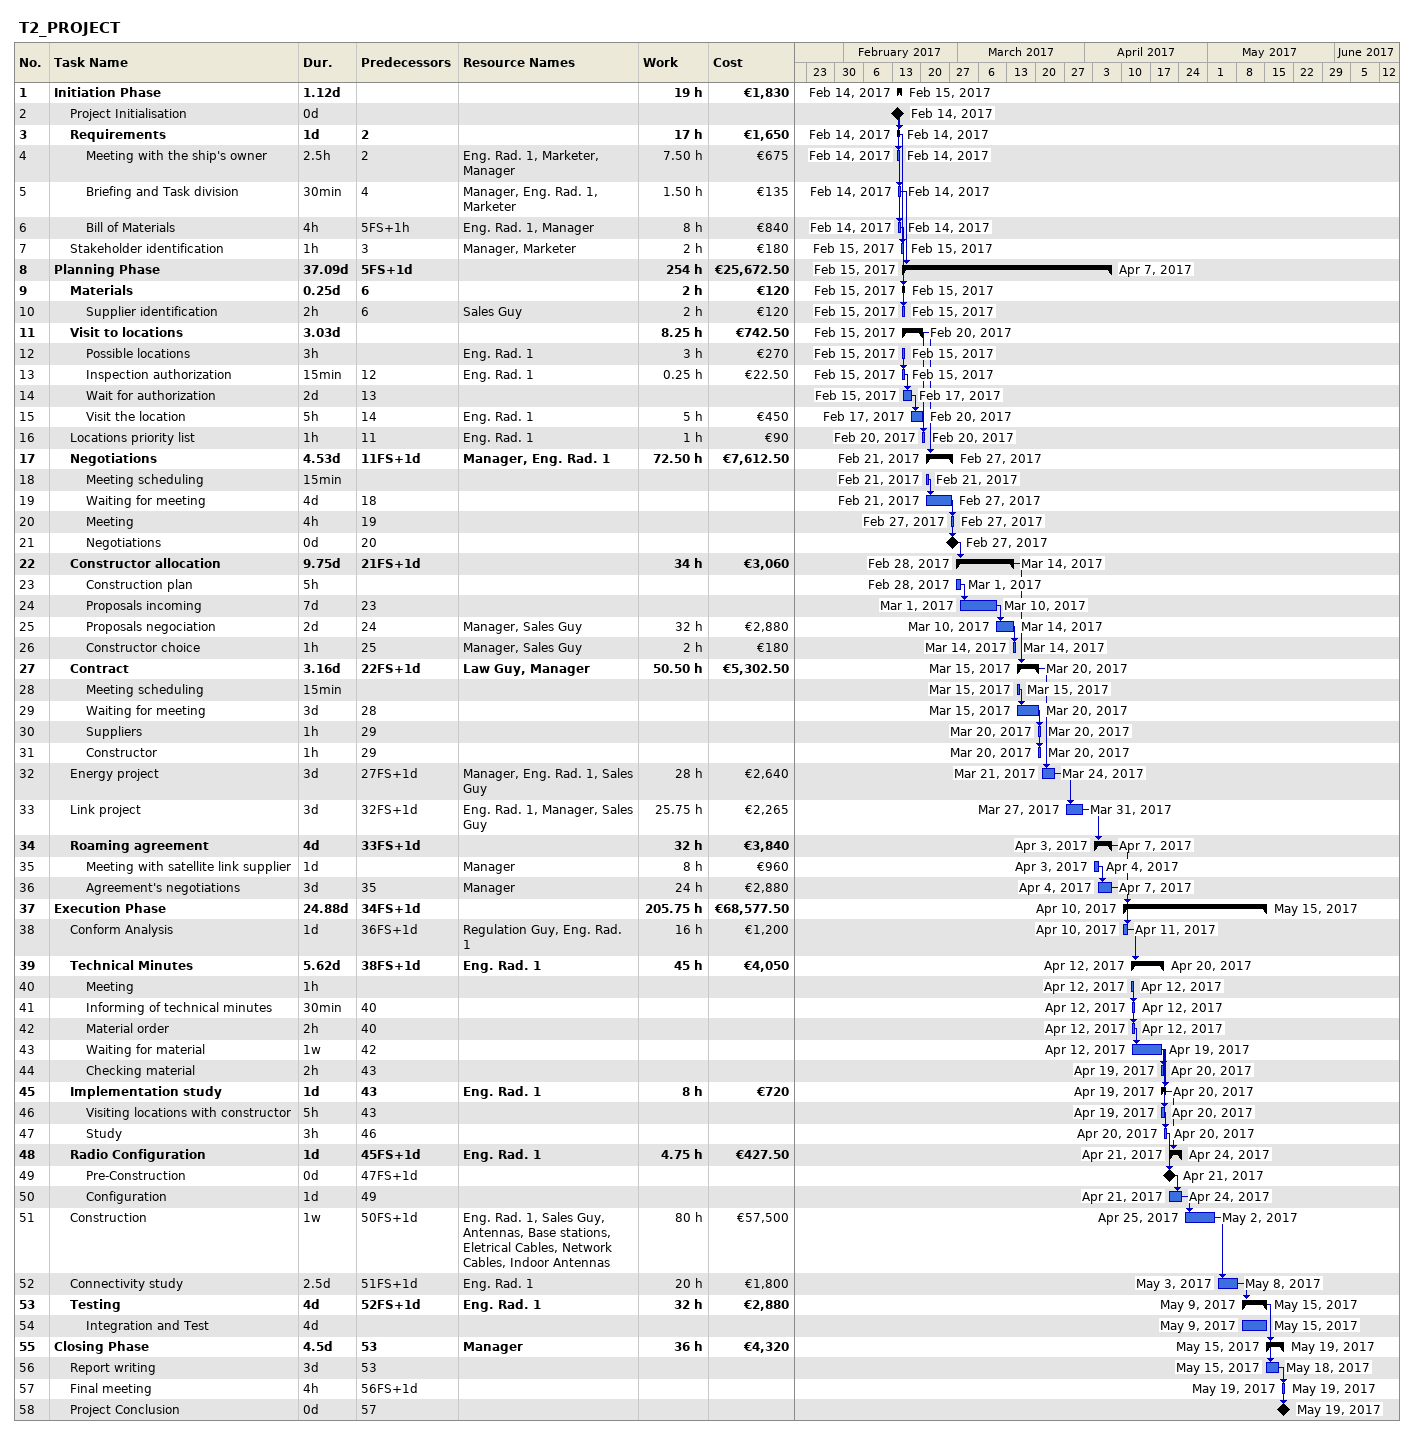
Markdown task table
T2_PROJECT

| ID | Level | Task | Duration | Start | Finish | Predecessors | Resources | Work (h) | Cost (€) |
|---|---|---|---|---|---|---|---|---|---|
| 1 | 1 | **Initiation Phase** | 1.12d | 2017-02-14 | 2017-02-15 |  |  | 19 | 1830 |
| 2 | 2 | Project Initialisation | 0d | 2017-02-14 | 2017-02-14 |  |  |  |  |
| 3 | 2 | **Requirements** | 1d | 2017-02-14 | 2017-02-14 | 2 |  | 17 | 1650 |
| 4 | 3 | Meeting with the ship's owner | 2.5h | 2017-02-14 | 2017-02-14 | 2 | Eng. Rad. 1, Marketer, Manager | 7.50 | 675 |
| 5 | 3 | Briefing and Task division | 30min | 2017-02-14 | 2017-02-14 | 4 | Manager, Eng. Rad. 1, Marketer | 1.50 | 135 |
| 6 | 3 | Bill of Materials | 4h | 2017-02-14 | 2017-02-14 | 5FS+1h | Eng. Rad. 1, Manager | 8 | 840 |
| 7 | 2 | Stakeholder identification | 1h | 2017-02-15 | 2017-02-15 | 3 | Manager, Marketer | 2 | 180 |
| 8 | 1 | **Planning Phase** | 37.09d | 2017-02-15 | 2017-04-07 | 5FS+1d |  | 254 | 25672.50 |
| 9 | 2 | **Materials** | 0.25d | 2017-02-15 | 2017-02-15 | 6 |  | 2 | 120 |
| 10 | 3 | Supplier identification | 2h | 2017-02-15 | 2017-02-15 | 6 | Sales Guy | 2 | 120 |
| 11 | 2 | **Visit to locations** | 3.03d | 2017-02-15 | 2017-02-20 |  |  | 8.25 | 742.50 |
| 12 | 3 | Possible locations | 3h | 2017-02-15 | 2017-02-15 |  | Eng. Rad. 1 | 3 | 270 |
| 13 | 3 | Inspection authorization | 15min | 2017-02-15 | 2017-02-15 | 12 | Eng. Rad. 1 | 0.25 | 22.50 |
| 14 | 3 | Wait for authorization | 2d | 2017-02-15 | 2017-02-17 | 13 |  |  |  |
| 15 | 3 | Visit the location | 5h | 2017-02-17 | 2017-02-20 | 14 | Eng. Rad. 1 | 5 | 450 |
| 16 | 2 | Locations priority list | 1h | 2017-02-20 | 2017-02-20 | 11 | Eng. Rad. 1 | 1 | 90 |
| 17 | 2 | **Negotiations** | 4.53d | 2017-02-21 | 2017-02-27 | 11FS+1d | Manager, Eng. Rad. 1 | 72.50 | 7612.50 |
| 18 | 3 | Meeting scheduling | 15min | 2017-02-21 | 2017-02-21 |  |  |  |  |
| 19 | 3 | Waiting for meeting | 4d | 2017-02-21 | 2017-02-27 | 18 |  |  |  |
| 20 | 3 | Meeting | 4h | 2017-02-27 | 2017-02-27 | 19 |  |  |  |
| 21 | 3 | Negotiations | 0d | 2017-02-27 | 2017-02-27 | 20 |  |  |  |
| 22 | 2 | **Constructor allocation** | 9.75d | 2017-02-28 | 2017-03-14 | 21FS+1d |  | 34 | 3060 |
| 23 | 3 | Construction plan | 5h | 2017-02-28 | 2017-03-01 |  |  |  |  |
| 24 | 3 | Proposals incoming | 7d | 2017-03-01 | 2017-03-10 | 23 |  |  |  |
| 25 | 3 | Proposals negociation | 2d | 2017-03-10 | 2017-03-14 | 24 | Manager, Sales Guy | 32 | 2880 |
| 26 | 3 | Constructor choice | 1h | 2017-03-14 | 2017-03-14 | 25 | Manager, Sales Guy | 2 | 180 |
| 27 | 2 | **Contract** | 3.16d | 2017-03-15 | 2017-03-20 | 22FS+1d | Law Guy, Manager | 50.50 | 5302.50 |
| 28 | 3 | Meeting scheduling | 15min | 2017-03-15 | 2017-03-15 |  |  |  |  |
| 29 | 3 | Waiting for meeting | 3d | 2017-03-15 | 2017-03-20 | 28 |  |  |  |
| 30 | 3 | Suppliers | 1h | 2017-03-20 | 2017-03-20 | 29 |  |  |  |
| 31 | 3 | Constructor | 1h | 2017-03-20 | 2017-03-20 | 29 |  |  |  |
| 32 | 2 | Energy project | 3d | 2017-03-21 | 2017-03-24 | 27FS+1d | Manager, Eng. Rad. 1, Sales Guy | 28 | 2640 |
| 33 | 2 | Link project | 3d | 2017-03-27 | 2017-03-31 | 32FS+1d | Eng. Rad. 1, Manager, Sales Guy | 25.75 | 2265 |
| 34 | 2 | **Roaming agreement** | 4d | 2017-04-03 | 2017-04-07 | 33FS+1d |  | 32 | 3840 |
| 35 | 3 | Meeting with satellite link supplier | 1d | 2017-04-03 | 2017-04-04 |  | Manager | 8 | 960 |
| 36 | 3 | Agreement's negotiations | 3d | 2017-04-04 | 2017-04-07 | 35 | Manager | 24 | 2880 |
| 37 | 1 | **Execution Phase** | 24.88d | 2017-04-10 | 2017-05-15 | 34FS+1d |  | 205.75 | 68577.50 |
| 38 | 2 | Conform Analysis | 1d | 2017-04-10 | 2017-04-11 | 36FS+1d | Regulation Guy, Eng. Rad. 1 | 16 | 1200 |
| 39 | 2 | **Technical Minutes** | 5.62d | 2017-04-12 | 2017-04-20 | 38FS+1d | Eng. Rad. 1 | 45 | 4050 |
| 40 | 3 | Meeting | 1h | 2017-04-12 | 2017-04-12 |  |  |  |  |
| 41 | 3 | Informing of technical minutes | 30min | 2017-04-12 | 2017-04-12 | 40 |  |  |  |
| 42 | 3 | Material order | 2h | 2017-04-12 | 2017-04-12 | 40 |  |  |  |
| 43 | 3 | Waiting for material | 1w | 2017-04-12 | 2017-04-19 | 42 |  |  |  |
| 44 | 3 | Checking material | 2h | 2017-04-19 | 2017-04-20 | 43 |  |  |  |
| 45 | 2 | **Implementation study** | 1d | 2017-04-19 | 2017-04-20 | 43 | Eng. Rad. 1 | 8 | 720 |
| 46 | 3 | Visiting locations with constructor | 5h | 2017-04-19 | 2017-04-20 | 43 |  |  |  |
| 47 | 3 | Study | 3h | 2017-04-20 | 2017-04-20 | 46 |  |  |  |
| 48 | 2 | **Radio Configuration** | 1d | 2017-04-21 | 2017-04-24 | 45FS+1d | Eng. Rad. 1 | 4.75 | 427.50 |
| 49 | 3 | Pre-Construction | 0d | 2017-04-21 | 2017-04-21 | 47FS+1d |  |  |  |
| 50 | 3 | Configuration | 1d | 2017-04-21 | 2017-04-24 | 49 |  |  |  |
| 51 | 2 | Construction | 1w | 2017-04-25 | 2017-05-02 | 50FS+1d | Eng. Rad. 1, Sales Guy, Antennas, Base stations, Eletrical Cables, Network Cables, Indoor Antennas | 80 | 57500 |
| 52 | 2 | Connectivity study | 2.5d | 2017-05-03 | 2017-05-08 | 51FS+1d | Eng. Rad. 1 | 20 | 1800 |
| 53 | 2 | **Testing** | 4d | 2017-05-09 | 2017-05-15 | 52FS+1d | Eng. Rad. 1 | 32 | 2880 |
| 54 | 3 | Integration and Test | 4d | 2017-05-09 | 2017-05-15 |  |  |  |  |
| 55 | 1 | **Closing Phase** | 4.5d | 2017-05-15 | 2017-05-19 | 53 | Manager | 36 | 4320 |
| 56 | 2 | Report writing | 3d | 2017-05-15 | 2017-05-18 | 53 |  |  |  |
| 57 | 2 | Final meeting | 4h | 2017-05-19 | 2017-05-19 | 56FS+1d |  |  |  |
| 58 | 2 | Project Conclusion | 0d | 2017-05-19 | 2017-05-19 | 57 |  |  |  |
